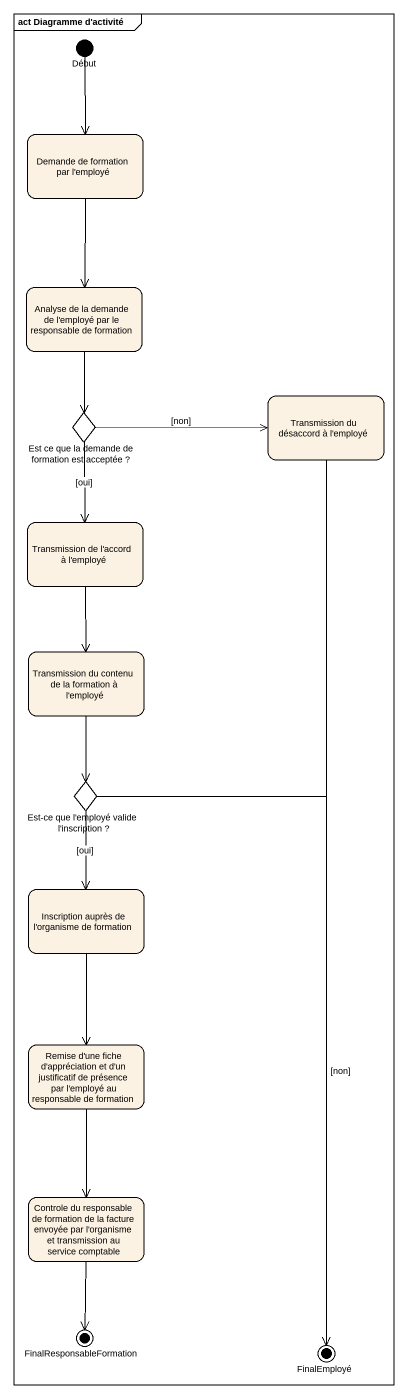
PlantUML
@startuml
mainframe act Diagramme d'activité
hide empty description
state Début <<start>>
state "Demande de formation par l'employé" as Demande_de_formation_par_l
state "Analyse de la demande de l'employé par le responsable de formation" as Analyse_de_la_demande_de_l
state "Est ce que la demande de formation est acceptée ?" as Est_ce_que_la_demande_de <<choice>>
state "Transmission du désaccord à l'employé" as Transmission_du_désaccord_à
state "Transmission de l'accord à l'employé" as Transmission_de_l_accord_à
state "Transmission du contenu de la formation à l'employé" as Transmission_du_contenu_de
state "Est-ce que l'employé valide l'inscription ?" as Est_ce_que_l_employé_valide <<choice>>
state "Inscription auprès de l'organisme de formation" as Inscription_auprès_de_l
state "Remise d'une fiche d'appréciation et d'un justificatif de présence par l'employé au responsable de formation" as Remise_d_une_fiche_d
state "Controle du responsable de formation de la facture envoyée par l'organisme et transmission au service comptable" as Controle_du_responsable_de
state FinalResponsableFormation <<end>>
state FinalEmployé <<end>>
Début --> Demande_de_formation_par_l
Demande_de_formation_par_l --> Analyse_de_la_demande_de_l
Analyse_de_la_demande_de_l --> Est_ce_que_la_demande_de
Est_ce_que_la_demande_de -right-> Transmission_du_désaccord_à : [non]
Est_ce_que_la_demande_de --> Transmission_de_l_accord_à : [oui]
Transmission_du_désaccord_à --> FinalEmployé
Transmission_de_l_accord_à --> Transmission_du_contenu_de
Transmission_du_contenu_de --> Est_ce_que_l_employé_valide
Est_ce_que_l_employé_valide --> Inscription_auprès_de_l : [oui]
Est_ce_que_l_employé_valide --> FinalEmployé : [non]
Inscription_auprès_de_l --> Remise_d_une_fiche_d
Remise_d_une_fiche_d --> Controle_du_responsable_de
Controle_du_responsable_de --> FinalResponsableFormation
@enduml
